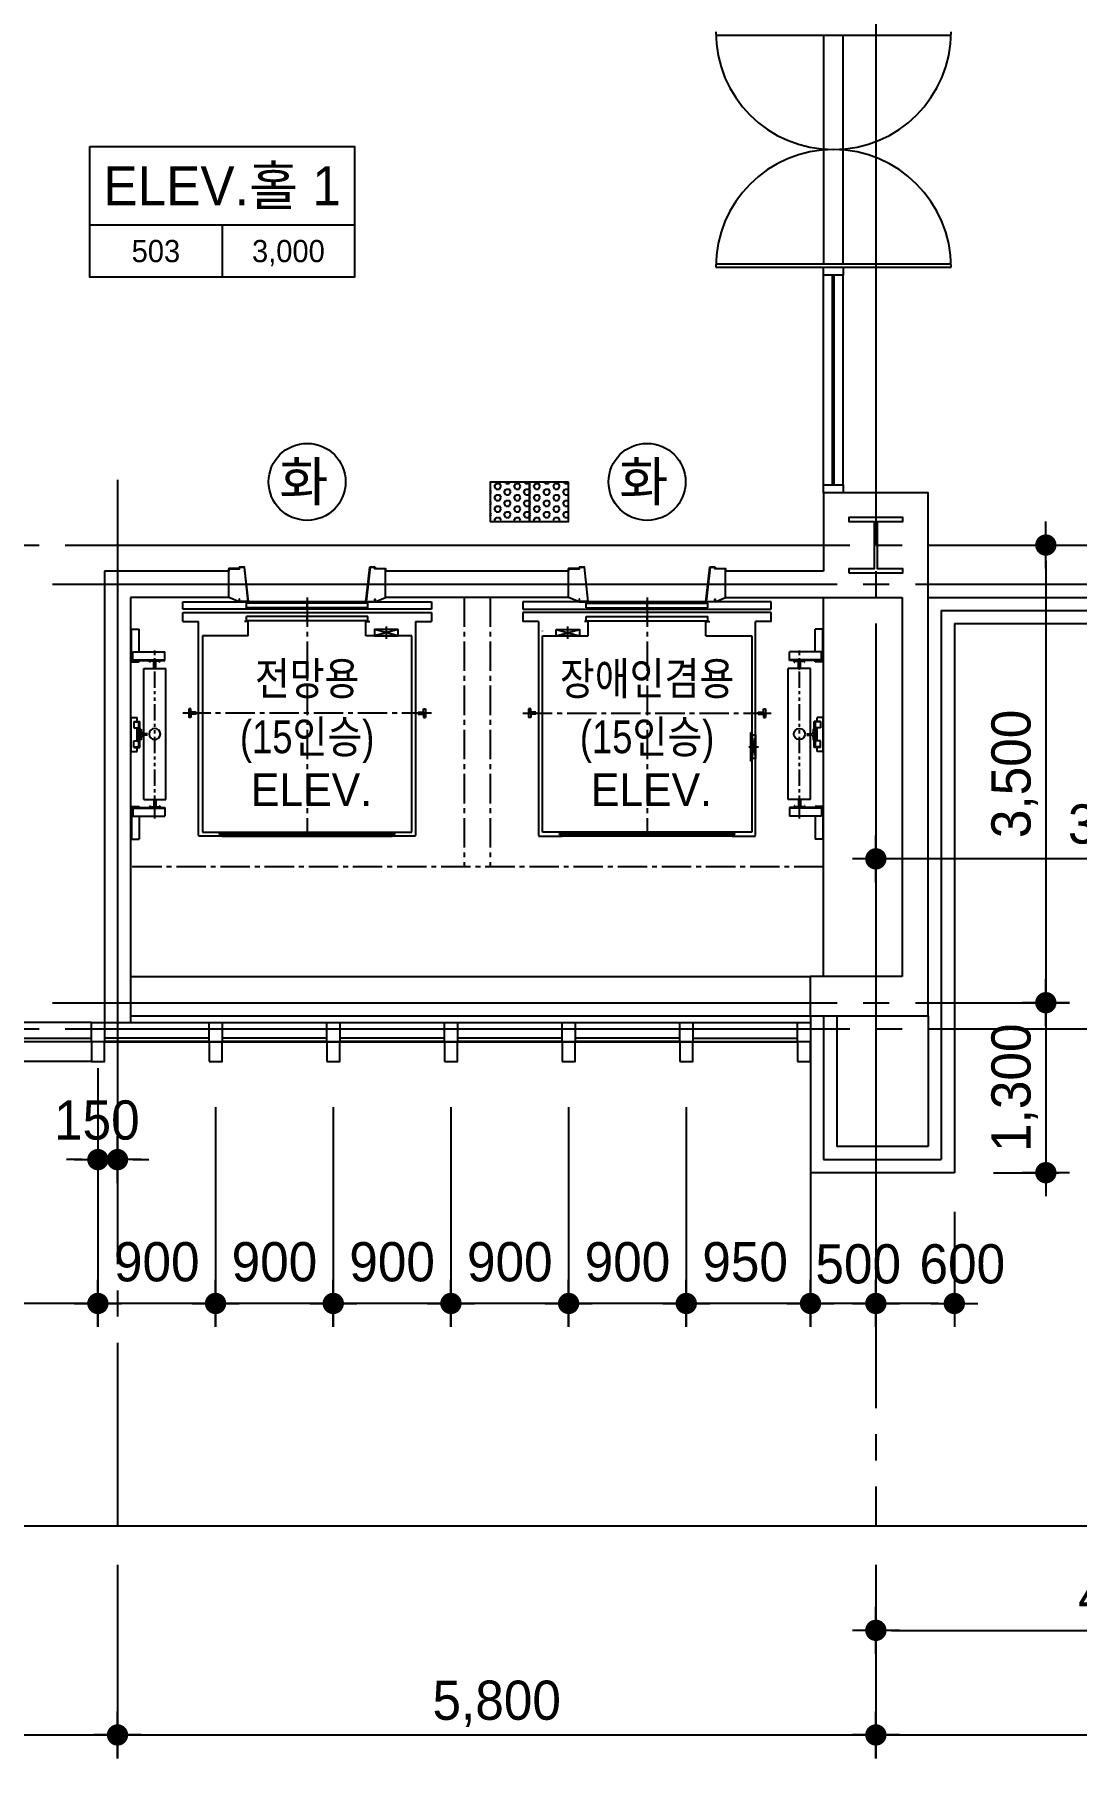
# Model space of a CAD drawing. Extents: x 14327773 to 14405935, y -1804798 to -1750552.
# Drawn here: x 14379338 to 14387307, y -1800829 to -1787644 of the extents above; entities that cross this region are included whole.
import ezdxf
from ezdxf.enums import TextEntityAlignment as Align

# ---------------------------------------------------------------- set-up
doc = ezdxf.new("R2010")
doc.units = 0
doc.header["$LTSCALE"] = 100
doc.header["$MEASUREMENT"] = 0
doc.header["$PDSIZE"] = -10
for name, pattern in [('CEN', [66, 60, -2, 2, -2]), ('CENTER2', [1.125, 0.75, -0.125, 0.125, -0.125]), ('PHANTOM', [2.5, 1.25, -0.25, 0.25, -0.25, 0.25, -0.25])]:
    doc.linetypes.add(name, pattern=pattern)
doc.layers.get('0').update_dxf_attribs({"linetype": 'CONTINUOUS'})
doc.layers.get('Defpoints').update_dxf_attribs({"linetype": 'CONTINUOUS'})
for name, color, linetype in [('0-내벽고정식', 7, 'CONTINUOUS'), ('8', 8, 'CONTINUOUS'), ('CEN', 1, 'CEN'), ('COL', 2, 'CONTINUOUS'), ('col2', 3, 'CONTINUOUS'), ('DIM', 7, 'CONTINUOUS'), ('elev', 7, 'CONTINUOUS'), ('HOISTWAY', 9, 'CONTINUOUS'), ('TEXT', 2, 'CONTINUOUS'), ('TEXT1', 7, 'CONTINUOUS'), ('TILE', 5, 'CONTINUOUS'), ('WALL', 2, 'CONTINUOUS'), ('WALL-1', 7, 'CONTINUOUS'), ('WID', 4, 'CONTINUOUS'), ('WINE', 8, 'CONTINUOUS'), ('지시선', 7, 'CONTINUOUS')]:
    doc.layers.add(name, color=color, linetype=linetype)
doc.styles.add('HY울를도M', font='HYWULM.TTF')
doc.styles.add('굴림', font='H2HDRM.TTF')
doc.dimstyles.new('DIM100', dxfattribs={"dimtxt": 300, "dimasz": 120, "dimexe": 1, "dimexo": 100, "dimgap": 60, "dimtad": 1, "dimdec": 4, "dimzin": 0, "dimdsep": 46, "dimlunit": 6, "dimtxsty": '굴림', "dimblk": 'DOTT', "dimcen": 0.09, "dimadec": 0, "dimazin": 0, "dimtfac": 1, "dimtdec": 4, "dimtofl": 0, "dimtmove": 2, "dimatfit": 2, "dimldrblk": 'DOTT', "dimfxl": 1, "dimtolj": 1, "dimtzin": 0, "dimarcsym": 0})
doc.dimstyles.new('DIM50', dxfattribs={"dimscale": 50, "dimtxt": 3, "dimasz": 1.2, "dimexe": 1, "dimexo": 1, "dimgap": 0.6, "dimtad": 1, "dimdec": 4, "dimzin": 0, "dimdsep": 46, "dimlunit": 6, "dimtxsty": '굴림', "dimblk": 'DOTT', "dimcen": 0.09, "dimadec": 0, "dimazin": 0, "dimtfac": 1, "dimtdec": 4, "dimtofl": 0, "dimtmove": 2, "dimatfit": 2, "dimldrblk": 'DOTT', "dimfxl": 1, "dimtolj": 1, "dimtzin": 0, "dimarcsym": 0})

# ---------------------------------------------------------------- blocks, each defined once
blk = doc.blocks.new('전망15인승')
at = {"layer": 'elev', "color": 4, "ltscale": 5}
for p, q in [((-350, -35), (600, -35)), ((-350, -90), (-350, -35)), ((1550, -90), (-350, -90)), ((1065, -45), (135, -45)), ((135, -80), (135, -45)), ((1065, -80), (135, -80)), ((600, -35), (1550, -35)), ((600, -90), (600, -45)), ((1065, -80), (1065, -45)), ((1550, -35), (1550, -90))]:
    blk.add_line(p, q, dxfattribs=at)
at = {"layer": 'HOISTWAY', "color": 1, "linetype": 'CENTER2', "ltscale": 3}
for p, q in [((600, 0), (600, -1807)), ((1550, -885), (-350, -885))]:
    blk.add_line(p, q, dxfattribs=at)
at = {"layer": 'HOISTWAY', "ltscale": 5}
for p, q in [((-350, -115), (1550, -115)), ((-350, -185), (-350, -115)), ((1550, -115), (1550, -185)), ((-350, -185), (-230, -185)), ((-230, -1820), (-230, -185)), ((150, -185), (120, -185)), ((1065, -145), (135, -145)), ((135, -180), (135, -145)), ((1065, -180), (135, -180)), ((150, -295), (150, -185)), ((600, -180), (600, -145)), ((1050, -295), (1050, -185)), ((1050, -185), (1080, -185)), ((1065, -180), (1065, -145)), ((1430, -185), (1430, -1820)), ((1430, -185), (1550, -185)), ((-200, -295), (-200, -1795)), ((150, -295), (-200, -295)), ((1400, -295), (1050, -295)), ((1400, -1795), (1400, -295)), ((-290, -851), (-306, -851)), ((-306, -851), (-306, -919)), ((-290, -919), (-306, -919)), ((-290, -877), (-290, -851)), ((-250, -877), (-290, -877)), ((-290, -893), (-290, -919)), ((-250, -893), (-290, -893)), ((-250, -893), (-250, -877)), ((1450, -893), (1450, -877)), ((1450, -877), (1490, -877)), ((1450, -893), (1490, -893)), ((1490, -851), (1506, -851)), ((1490, -877), (1490, -851)), ((1490, -893), (1490, -919)), ((1490, -919), (1506, -919)), ((1506, -851), (1506, -919)), ((-50, -1825), (-230, -1825)), ((-200, -1795), (-50, -1795)), ((-50, -1806), (-50, -1795)), ((-50, -1825), (-50, -1814)), ((1250, -1795), (1400, -1795)), ((1250, -1806), (1250, -1795)), ((1250, -1825), (1250, -1814)), ((1430, -1825), (1250, -1825))]:
    blk.add_line(p, q, dxfattribs=at)
at = {"layer": 'HOISTWAY', "ltscale": 200}
for p, q in [((1296, -295), (1116, -245)), ((1296, -245), (1116, -295)), ((1206, -318), (1206, -222)), ((-230, -1052), (-200, -1232)), ((-200, -1052), (-230, -1232)), ((-177, -1142), (-253, -1142))]:
    blk.add_line(p, q, dxfattribs=at)
at = {"layer": 'HOISTWAY'}
for p, q in [((-193, -1032), (-200, -1032)), ((-200, -1052), (-200, -1032)), ((-200, -1052), (-200, -1252)), ((-193, -1252), (-193, -1032)), ((-193, -1252), (-193, -1038)), ((-200, -1252), (-193, -1252))]:
    blk.add_line(p, q, dxfattribs=at)
at = {"layer": 'HOISTWAY', "color": 1, "ltscale": 5}
for p, q in [((-70, -1806), (1270, -1806)), ((-70, -1814), (-70, -1806)), ((-70, -1814), (1270, -1814)), ((1270, -1814), (1270, -1806))]:
    blk.add_line(p, q, dxfattribs=at)
at = {"layer": 'HOISTWAY', "color": 8, "ltscale": 5}
for p, q in [((-50, -1795), (1250, -1795)), ((-50, -1825), (1250, -1825))]:
    blk.add_line(p, q, dxfattribs=at)
at = {"layer": 'HOISTWAY'}
for points in [[(1296, -245), (1116, -245), (1116, -295), (1296, -295)], [(-230, -1052), (-230, -1232), (-200, -1232), (-200, -1052)]]:
    blk.add_lwpolyline(points, close=True, dxfattribs=at)
blk = doc.blocks.new('카운트')
at = {"layer": 'elev', "color": 8}
for p, q in [((0, -242), (-65, -242)), ((-65, -417), (-65, -242)), ((-6, -492), (-6, -242)), ((-261, -482), (-261, -417)), ((-16, -417), (-261, -417)), ((-16, -477), (-261, -477)), ((-16, -482), (-261, -482)), ((-224, -495), (-224, -491)), ((-224, -495), (-221, -495)), ((-221, -495), (-221, -491)), ((-218, -485), (-196, -485)), ((-218, -488), (-196, -488)), ((-193, -537), (-193, -491)), ((-190, -537), (-190, -491)), ((-180, -537), (-180, -491)), ((-177, -537), (-177, -491)), ((-174, -485), (-152, -485)), ((-174, -488), (-152, -488)), ((-149, -495), (-149, -491)), ((-149, -495), (-146, -495)), ((-146, -495), (-146, -491)), ((-65, -492), (-65, -482)), ((0, -492), (-65, -492)), ((-16, -482), (-16, -417)), ((-100, -545), (-270, -545)), ((-270, -1545), (-270, -545)), ((-100, -1545), (-100, -545)), ((-50, -948), (-50, -918)), ((0, -918), (-50, -918)), ((-4, -1178), (-4, -918)), ((-129, -1043), (-104, -1043)), ((-129, -1053), (-104, -1053)), ((-104, -1043), (-101, -1044)), ((-104, -1053), (-101, -1051)), ((-101, -1044), (-86, -1044)), ((-101, -1051), (-86, -1051)), ((-82, -1041), (-86, -1044)), ((-82, -1055), (-86, -1051)), ((-80, -1011), (-82, -1041)), ((-82, -1055), (-80, -1084)), ((-78, -1009), (-74, -1009)), ((-74, -1009), (-74, -1087)), ((-25, -948), (-71, -948)), ((-71, -1148), (-71, -948)), ((-62, -1148), (-62, -948)), ((-25, -952), (-62, -952)), ((-25, -998), (-62, -998)), ((-50, -1098), (-50, -998)), ((-25, -948), (-25, -998)), ((-78, -1087), (-74, -1087)), ((-25, -1148), (-71, -1148)), ((-25, -1098), (-62, -1098)), ((-25, -1144), (-62, -1144)), ((-50, -1178), (-50, -1148)), ((0, -1178), (-50, -1178)), ((-25, -1148), (-25, -1098)), ((-100, -1545), (-270, -1545)), ((-193, -1553), (-193, -1599)), ((-190, -1553), (-190, -1599)), ((-180, -1553), (-180, -1599)), ((-177, -1553), (-177, -1599)), ((-16, -1608), (-261, -1608)), ((-261, -1608), (-261, -1673)), ((-16, -1613), (-261, -1613)), ((-16, -1673), (-261, -1673)), ((-224, -1595), (-224, -1599)), ((-221, -1595), (-224, -1595)), ((-221, -1595), (-221, -1599)), ((-196, -1602), (-218, -1602)), ((-196, -1605), (-218, -1605)), ((-152, -1602), (-174, -1602)), ((-152, -1605), (-174, -1605)), ((-146, -1595), (-149, -1595)), ((-149, -1595), (-149, -1599)), ((-146, -1595), (-146, -1599)), ((-65, -1598), (-65, -1608)), ((0, -1598), (-65, -1598)), ((-65, -1673), (-65, -1848)), ((-16, -1608), (-16, -1673)), ((-6, -1598), (-6, -1848)), ((0, -1848), (-65, -1848))]:
    blk.add_line(p, q, dxfattribs=at)
at = {"layer": 'elev', "color": 1, "linetype": 'PHANTOM'}
blk.add_line((-185, -1691), (-185, -405), dxfattribs=at)
at = {"layer": 'elev', "color": 8}
blk.add_circle((-185, -1045), 42.8, dxfattribs=at)
for centre, radius, start, end in [((-218, -491), 6.2, 90, 180), ((-218, -491), 3, 90, 180), ((-196, -491), 6.2, 0, 90), ((-196, -491), 3, 0, 90), ((-174, -491), 6.2, 90, 180), ((-174, -491), 3, 90, 180), ((-152, -491), 6.2, 0, 90), ((-152, -491), 3, 0, 90), ((-185, -537), 8.2, 180, 0), ((-185, -537), 5, 180, 0), ((-78, -1011), 2.5, 90, 176.5907), ((-78, -1084), 2.5, 183.4093, 270), ((-185, -1553), 8.2, 0, 180), ((-185, -1553), 5, 0, 180), ((-218, -1599), 6.2, 180, 270), ((-218, -1599), 3, 180, 270), ((-196, -1599), 3, 270, 0), ((-196, -1599), 6.2, 270, 0), ((-174, -1599), 6.2, 180, 270), ((-174, -1599), 3, 180, 270), ((-152, -1599), 3, 270, 0), ((-152, -1599), 6.2, 270, 0)]:
    blk.add_arc(centre, radius, start, end, dxfattribs=at)
blk = doc.blocks.new('전망15인승-2호')
at = {"layer": 'elev', "color": 4, "ltscale": 5}
for p, q in [((-350, -35), (600, -35)), ((-350, -90), (-350, -35)), ((1550, -90), (-350, -90)), ((1065, -45), (135, -45)), ((135, -80), (135, -45)), ((1065, -80), (135, -80)), ((600, -35), (1550, -35)), ((600, -90), (600, -45)), ((1065, -80), (1065, -45)), ((1550, -35), (1550, -90))]:
    blk.add_line(p, q, dxfattribs=at)
at = {"layer": 'HOISTWAY', "color": 1, "linetype": 'CENTER2', "ltscale": 3}
for p, q in [((600, 0), (600, -1807)), ((1550, -885), (-350, -885))]:
    blk.add_line(p, q, dxfattribs=at)
at = {"layer": 'HOISTWAY', "ltscale": 5}
for p, q in [((-350, -115), (1550, -115)), ((-350, -185), (-350, -115)), ((1550, -115), (1550, -185)), ((-350, -185), (-230, -185)), ((-230, -1820), (-230, -185)), ((150, -185), (120, -185)), ((1065, -145), (135, -145)), ((135, -180), (135, -145)), ((1065, -180), (135, -180)), ((150, -295), (150, -185)), ((600, -180), (600, -145)), ((1050, -295), (1050, -185)), ((1050, -185), (1080, -185)), ((1065, -180), (1065, -145)), ((1430, -185), (1430, -1820)), ((1430, -185), (1550, -185)), ((-200, -295), (-200, -1795)), ((150, -295), (-200, -295)), ((1400, -295), (1050, -295)), ((1400, -1795), (1400, -295)), ((-290, -851), (-306, -851)), ((-306, -851), (-306, -919)), ((-290, -919), (-306, -919)), ((-290, -877), (-290, -851)), ((-250, -877), (-290, -877)), ((-290, -893), (-290, -919)), ((-250, -893), (-290, -893)), ((-250, -893), (-250, -877)), ((1450, -893), (1450, -877)), ((1450, -877), (1490, -877)), ((1450, -893), (1490, -893)), ((1490, -851), (1506, -851)), ((1490, -877), (1490, -851)), ((1490, -893), (1490, -919)), ((1490, -919), (1506, -919)), ((1506, -851), (1506, -919)), ((-50, -1825), (-230, -1825)), ((-200, -1795), (-50, -1795)), ((-50, -1806), (-50, -1795)), ((-50, -1825), (-50, -1814)), ((1250, -1795), (1400, -1795)), ((1250, -1806), (1250, -1795)), ((1250, -1825), (1250, -1814)), ((1430, -1825), (1250, -1825))]:
    blk.add_line(p, q, dxfattribs=at)
at = {"layer": 'HOISTWAY', "ltscale": 200}
for p, q in [((1296, -295), (1116, -245)), ((1296, -245), (1116, -295)), ((1206, -318), (1206, -222))]:
    blk.add_line(p, q, dxfattribs=at)
at = {"layer": 'HOISTWAY', "color": 1, "ltscale": 5}
for p, q in [((-70, -1806), (1270, -1806)), ((-70, -1814), (-70, -1806)), ((-70, -1814), (1270, -1814)), ((1270, -1814), (1270, -1806))]:
    blk.add_line(p, q, dxfattribs=at)
at = {"layer": 'HOISTWAY', "color": 8, "ltscale": 5}
for p, q in [((-50, -1795), (1250, -1795)), ((-50, -1825), (1250, -1825))]:
    blk.add_line(p, q, dxfattribs=at)
at = {"layer": 'HOISTWAY'}
blk.add_lwpolyline([(1296, -245), (1116, -245), (1116, -295), (1296, -295)], close=True, dxfattribs=at)
blk = doc.blocks.new('DOTT')
for p, q in [((0, 1.5), (0, -1.5)), ((-1.5, 0), (1.5, 0))]:
    blk.add_line(p, q)
at = {"color": 6, "const_width": 0.68}
blk.add_lwpolyline([(-0.34, 0, 1), (0.34, 0, 1)], format="xyb", close=True, dxfattribs=at)
blk = doc.blocks.new('*D38')
at = {"layer": 'Defpoints', "color": 0, "lineweight": -3}
for p in [(14375773, -1799049), (14379973, -1799049), (14379973, -1800649)]:
    blk.add_point(p, dxfattribs=at)
at = {"layer": 'DIM', "color": 7, "lineweight": -2}
for p, q in [((14375773, -1799349), (14375773, -1800749)), ((14379973, -1799349), (14379973, -1800749)), ((14375893, -1800649), (14379853, -1800649))]:
    blk.add_line(p, q, dxfattribs=at)
at = {"layer": 'DIM', "color": 7, "lineweight": -2, "xscale": 120, "yscale": 120, "zscale": 120, "rotation": 180}
blk.add_blockref('DOTT', (14375773, -1800649), dxfattribs=at)
at = {"layer": 'DIM', "color": 7, "lineweight": -2, "xscale": 120, "yscale": 120, "zscale": 120}
blk.add_blockref('DOTT', (14379973, -1800649), dxfattribs=at)
at = {"layer": 'DIM', "color": 3, "insert": (14377873, -1800410), "char_height": 300, "attachment_point": 5, "style": '굴림'}
blk.add_mtext('\\A1;4,200', dxfattribs=at)
blk = doc.blocks.new('*D39')
at = {"layer": 'Defpoints', "color": 0, "lineweight": -3}
for p in [(14379973, -1799049), (14385773, -1799049), (14385773, -1800649)]:
    blk.add_point(p, dxfattribs=at)
at = {"layer": 'DIM', "color": 7, "lineweight": -2}
for p, q in [((14379973, -1799349), (14379973, -1800749)), ((14385773, -1799349), (14385773, -1800749)), ((14380093, -1800649), (14385653, -1800649))]:
    blk.add_line(p, q, dxfattribs=at)
at = {"layer": 'DIM', "color": 7, "lineweight": -2, "xscale": 120, "yscale": 120, "zscale": 120, "rotation": 180}
blk.add_blockref('DOTT', (14379973, -1800649), dxfattribs=at)
at = {"layer": 'DIM', "color": 7, "lineweight": -2, "xscale": 120, "yscale": 120, "zscale": 120}
blk.add_blockref('DOTT', (14385773, -1800649), dxfattribs=at)
at = {"layer": 'DIM', "color": 3, "insert": (14382873, -1800411), "char_height": 300, "attachment_point": 5, "style": '굴림'}
blk.add_mtext('\\A1;5,800', dxfattribs=at)
blk = doc.blocks.new('*D41')
at = {"layer": 'Defpoints', "color": 0, "lineweight": -3}
for p in [(14385773, -1799049), (14395773, -1799049), (14395773, -1800649)]:
    blk.add_point(p, dxfattribs=at)
at = {"layer": 'DIM', "color": 7, "lineweight": -2}
for p, q in [((14385773, -1799349), (14385773, -1800749)), ((14395773, -1799349), (14395773, -1800749)), ((14385893, -1800649), (14395653, -1800649))]:
    blk.add_line(p, q, dxfattribs=at)
at = {"layer": 'DIM', "color": 7, "lineweight": -2, "xscale": 120, "yscale": 120, "zscale": 120, "rotation": 180}
blk.add_blockref('DOTT', (14385773, -1800649), dxfattribs=at)
at = {"layer": 'DIM', "color": 7, "lineweight": -2, "xscale": 120, "yscale": 120, "zscale": 120}
blk.add_blockref('DOTT', (14395773, -1800649), dxfattribs=at)
at = {"layer": 'DIM', "color": 3, "insert": (14390773, -1800411), "char_height": 300, "attachment_point": 5, "style": '굴림'}
blk.add_mtext('\\A1;10,000', dxfattribs=at)
blk = doc.blocks.new('*D48')
at = {"layer": 'Defpoints', "color": 0, "lineweight": -3}
for p in [(14386373, -1795049), (14386373, -1796349), (14387073, -1796349)]:
    blk.add_point(p, dxfattribs=at)
at = {"layer": 'DIM', "color": 7, "lineweight": -2}
for p, q in [((14386673, -1795049), (14387173, -1795049)), ((14387073, -1795169), (14387073, -1796229)), ((14386673, -1796349), (14387173, -1796349))]:
    blk.add_line(p, q, dxfattribs=at)
at = {"layer": 'DIM', "color": 7, "lineweight": -2, "xscale": 120, "yscale": 120, "zscale": 120}
for p, rotation in [((14387073, -1795049), 90), ((14387073, -1796349), 270)]:
    blk.add_blockref('DOTT', p, dxfattribs=dict(at, rotation=rotation))
at = {"layer": 'DIM', "color": 3, "insert": (14386834, -1795699), "char_height": 300, "attachment_point": 5, "rotation": 90, "style": '굴림'}
blk.add_mtext('\\A1;1,300', dxfattribs=at)
blk = doc.blocks.new('*D49')
at = {"layer": 'Defpoints', "color": 0, "lineweight": -3}
for p in [(14386373, -1791549), (14386373, -1795049), (14387073, -1795049)]:
    blk.add_point(p, dxfattribs=at)
at = {"layer": 'DIM', "color": 7, "lineweight": -2}
for p, q in [((14386673, -1791549), (14387173, -1791549)), ((14387073, -1791669), (14387073, -1794929)), ((14386673, -1795049), (14387173, -1795049))]:
    blk.add_line(p, q, dxfattribs=at)
at = {"layer": 'DIM', "color": 7, "lineweight": -2, "xscale": 120, "yscale": 120, "zscale": 120}
for p, rotation in [((14387073, -1791549), 90), ((14387073, -1795049), 270)]:
    blk.add_blockref('DOTT', p, dxfattribs=dict(at, rotation=rotation))
at = {"layer": 'DIM', "color": 3, "insert": (14386834, -1793299), "char_height": 300, "attachment_point": 5, "rotation": 90, "style": '굴림'}
blk.add_mtext('\\A1;3,500', dxfattribs=at)
blk = doc.blocks.new('TT1')
at = {"layer": 'TEXT1'}
for p, q in [((-1013, -600), (1013, -600)), ((0, -600), (0, -1000))]:
    blk.add_line(p, q, dxfattribs=at)
blk.add_lwpolyline([(-1013, 0), (1013, 0), (1013, -1000), (-1013, -1000)], close=True, dxfattribs=at)
blk = doc.blocks.new('*D53')
at = {"layer": 'Defpoints', "color": 0, "lineweight": -3}
for p in [(14385773, -1796349), (14386373, -1796349), (14385773, -1797349)]:
    blk.add_point(p, dxfattribs=at)
at = {"layer": 'DIM', "color": 7, "lineweight": -2}
for p, q in [((14385773, -1796649), (14385773, -1797449)), ((14386373, -1796649), (14386373, -1797449)), ((14386253, -1797349), (14385893, -1797349))]:
    blk.add_line(p, q, dxfattribs=at)
at = {"layer": 'DIM', "color": 7, "lineweight": -2, "xscale": 120, "yscale": 120, "zscale": 120, "rotation": 180}
blk.add_blockref('DOTT', (14385773, -1797349), dxfattribs=at)
at = {"layer": 'DIM', "color": 7, "lineweight": -2, "xscale": 120, "yscale": 120, "zscale": 120}
blk.add_blockref('DOTT', (14386373, -1797349), dxfattribs=at)
at = {"layer": 'DIM', "color": 3, "insert": (14386434, -1797048), "char_height": 300, "attachment_point": 5, "style": '굴림'}
blk.add_mtext('\\A1;600', dxfattribs=at)
blk = doc.blocks.new('*D59')
at = {"layer": 'Defpoints', "color": 0, "lineweight": -3}
for p in [(14385273, -1796349), (14385773, -1796349), (14385273, -1797349)]:
    blk.add_point(p, dxfattribs=at)
at = {"layer": 'DIM', "color": 7, "lineweight": -2}
for p, q in [((14385273, -1796649), (14385273, -1797449)), ((14385773, -1796649), (14385773, -1797449)), ((14385653, -1797349), (14385393, -1797349))]:
    blk.add_line(p, q, dxfattribs=at)
at = {"layer": 'DIM', "color": 7, "lineweight": -2, "xscale": 120, "yscale": 120, "zscale": 120, "rotation": 180}
blk.add_blockref('DOTT', (14385273, -1797349), dxfattribs=at)
at = {"layer": 'DIM', "color": 7, "lineweight": -2, "xscale": 120, "yscale": 120, "zscale": 120}
blk.add_blockref('DOTT', (14385773, -1797349), dxfattribs=at)
at = {"layer": 'DIM', "color": 3, "insert": (14385638, -1797048), "char_height": 300, "attachment_point": 5, "style": '굴림'}
blk.add_mtext('\\A1;500', dxfattribs=at)
blk = doc.blocks.new('*D60')
at = {"layer": 'Defpoints', "color": 0, "lineweight": -3}
for p in [(14384323, -1795549), (14385273, -1795549), (14384323, -1797349)]:
    blk.add_point(p, dxfattribs=at)
at = {"layer": 'DIM', "color": 7, "lineweight": -2}
for p, q in [((14384323, -1795849), (14384323, -1797449)), ((14385273, -1795849), (14385273, -1797449)), ((14385153, -1797349), (14384443, -1797349))]:
    blk.add_line(p, q, dxfattribs=at)
at = {"layer": 'DIM', "color": 7, "lineweight": -2, "xscale": 120, "yscale": 120, "zscale": 120, "rotation": 180}
blk.add_blockref('DOTT', (14384323, -1797349), dxfattribs=at)
at = {"layer": 'DIM', "color": 7, "lineweight": -2, "xscale": 120, "yscale": 120, "zscale": 120}
blk.add_blockref('DOTT', (14385273, -1797349), dxfattribs=at)
at = {"layer": 'DIM', "color": 3, "insert": (14384773, -1797032), "char_height": 300, "attachment_point": 5, "style": '굴림'}
blk.add_mtext('\\A1;950', dxfattribs=at)
blk = doc.blocks.new('*D61')
at = {"layer": 'Defpoints', "color": 0, "lineweight": -3}
for p in [(14383423, -1795549), (14384323, -1795549), (14383423, -1797349)]:
    blk.add_point(p, dxfattribs=at)
at = {"layer": 'DIM', "color": 7, "lineweight": -2}
for p, q in [((14383423, -1795849), (14383423, -1797449)), ((14384323, -1795849), (14384323, -1797449)), ((14384203, -1797349), (14383543, -1797349))]:
    blk.add_line(p, q, dxfattribs=at)
at = {"layer": 'DIM', "color": 7, "lineweight": -2, "xscale": 120, "yscale": 120, "zscale": 120, "rotation": 180}
blk.add_blockref('DOTT', (14383423, -1797349), dxfattribs=at)
at = {"layer": 'DIM', "color": 7, "lineweight": -2, "xscale": 120, "yscale": 120, "zscale": 120}
blk.add_blockref('DOTT', (14384323, -1797349), dxfattribs=at)
at = {"layer": 'DIM', "color": 3, "insert": (14383873, -1797032), "char_height": 300, "attachment_point": 5, "style": '굴림'}
blk.add_mtext('\\A1;900', dxfattribs=at)
blk = doc.blocks.new('*D62')
at = {"layer": 'Defpoints', "color": 0, "lineweight": -3}
for p in [(14382523, -1795549), (14383423, -1795549), (14382523, -1797349)]:
    blk.add_point(p, dxfattribs=at)
at = {"layer": 'DIM', "color": 7, "lineweight": -2}
for p, q in [((14382523, -1795849), (14382523, -1797449)), ((14383423, -1795849), (14383423, -1797449)), ((14383303, -1797349), (14382643, -1797349))]:
    blk.add_line(p, q, dxfattribs=at)
at = {"layer": 'DIM', "color": 7, "lineweight": -2, "xscale": 120, "yscale": 120, "zscale": 120, "rotation": 180}
blk.add_blockref('DOTT', (14382523, -1797349), dxfattribs=at)
at = {"layer": 'DIM', "color": 7, "lineweight": -2, "xscale": 120, "yscale": 120, "zscale": 120}
blk.add_blockref('DOTT', (14383423, -1797349), dxfattribs=at)
at = {"layer": 'DIM', "color": 3, "insert": (14382973, -1797032), "char_height": 300, "attachment_point": 5, "style": '굴림'}
blk.add_mtext('\\A1;900', dxfattribs=at)
blk = doc.blocks.new('*D63')
at = {"layer": 'Defpoints', "color": 0, "lineweight": -3}
for p in [(14381623, -1795549), (14382523, -1795549), (14381623, -1797349)]:
    blk.add_point(p, dxfattribs=at)
at = {"layer": 'DIM', "color": 7, "lineweight": -2}
for p, q in [((14381623, -1795849), (14381623, -1797449)), ((14382523, -1795849), (14382523, -1797449)), ((14382403, -1797349), (14381743, -1797349))]:
    blk.add_line(p, q, dxfattribs=at)
at = {"layer": 'DIM', "color": 7, "lineweight": -2, "xscale": 120, "yscale": 120, "zscale": 120, "rotation": 180}
blk.add_blockref('DOTT', (14381623, -1797349), dxfattribs=at)
at = {"layer": 'DIM', "color": 7, "lineweight": -2, "xscale": 120, "yscale": 120, "zscale": 120}
blk.add_blockref('DOTT', (14382523, -1797349), dxfattribs=at)
at = {"layer": 'DIM', "color": 3, "insert": (14382073, -1797032), "char_height": 300, "attachment_point": 5, "style": '굴림'}
blk.add_mtext('\\A1;900', dxfattribs=at)
blk = doc.blocks.new('*D64')
at = {"layer": 'Defpoints', "color": 0, "lineweight": -3}
for p in [(14380723, -1795549), (14381623, -1795549), (14380723, -1797349)]:
    blk.add_point(p, dxfattribs=at)
at = {"layer": 'DIM', "color": 7, "lineweight": -2}
for p, q in [((14380723, -1795849), (14380723, -1797449)), ((14381623, -1795849), (14381623, -1797449)), ((14381503, -1797349), (14380843, -1797349))]:
    blk.add_line(p, q, dxfattribs=at)
at = {"layer": 'DIM', "color": 7, "lineweight": -2, "xscale": 120, "yscale": 120, "zscale": 120, "rotation": 180}
blk.add_blockref('DOTT', (14380723, -1797349), dxfattribs=at)
at = {"layer": 'DIM', "color": 7, "lineweight": -2, "xscale": 120, "yscale": 120, "zscale": 120}
blk.add_blockref('DOTT', (14381623, -1797349), dxfattribs=at)
at = {"layer": 'DIM', "color": 3, "insert": (14381173, -1797032), "char_height": 300, "attachment_point": 5, "style": '굴림'}
blk.add_mtext('\\A1;900', dxfattribs=at)
blk = doc.blocks.new('*D65')
at = {"layer": 'Defpoints', "color": 0, "lineweight": -3}
for p in [(14379823, -1795549), (14380723, -1795549), (14379823, -1797349)]:
    blk.add_point(p, dxfattribs=at)
at = {"layer": 'DIM', "color": 7, "lineweight": -2}
for p, q in [((14379823, -1795849), (14379823, -1797449)), ((14380723, -1795849), (14380723, -1797449)), ((14380603, -1797349), (14379943, -1797349))]:
    blk.add_line(p, q, dxfattribs=at)
at = {"layer": 'DIM', "color": 7, "lineweight": -2, "xscale": 120, "yscale": 120, "zscale": 120, "rotation": 180}
blk.add_blockref('DOTT', (14379823, -1797349), dxfattribs=at)
at = {"layer": 'DIM', "color": 7, "lineweight": -2, "xscale": 120, "yscale": 120, "zscale": 120}
blk.add_blockref('DOTT', (14380723, -1797349), dxfattribs=at)
at = {"layer": 'DIM', "color": 3, "insert": (14380273, -1797032), "char_height": 300, "attachment_point": 5, "style": '굴림'}
blk.add_mtext('\\A1;900', dxfattribs=at)
blk = doc.blocks.new('*D67')
at = {"layer": 'Defpoints', "color": 0, "lineweight": -3}
for p in [(14377548, -1795549), (14379823, -1795549), (14377548, -1797349)]:
    blk.add_point(p, dxfattribs=at)
at = {"layer": 'DIM', "color": 7, "lineweight": -2}
for p, q in [((14377548, -1795849), (14377548, -1797449)), ((14379823, -1795849), (14379823, -1797449)), ((14379703, -1797349), (14377668, -1797349))]:
    blk.add_line(p, q, dxfattribs=at)
at = {"layer": 'DIM', "color": 7, "lineweight": -2, "xscale": 120, "yscale": 120, "zscale": 120, "rotation": 180}
blk.add_blockref('DOTT', (14377548, -1797349), dxfattribs=at)
at = {"layer": 'DIM', "color": 7, "lineweight": -2, "xscale": 120, "yscale": 120, "zscale": 120}
blk.add_blockref('DOTT', (14379823, -1797349), dxfattribs=at)
at = {"layer": 'DIM', "color": 3, "insert": (14378686, -1797110), "char_height": 300, "attachment_point": 5, "style": '굴림'}
blk.add_mtext('\\A1;2,275', dxfattribs=at)
blk = doc.blocks.new('*D99')
at = {"layer": 'Defpoints', "color": 0, "lineweight": -3, "ltscale": 3}
for p in [(14385773, -1792149), (14388773, -1792149), (14385773, -1793949)]:
    blk.add_point(p, dxfattribs=at)
at = {"layer": 'DIM', "color": 7, "lineweight": -2, "ltscale": 3}
for p, q in [((14385773, -1792249), (14385773, -1793950)), ((14388773, -1792249), (14388773, -1793950)), ((14388653, -1793949), (14385893, -1793949))]:
    blk.add_line(p, q, dxfattribs=at)
at = {"layer": 'DIM', "color": 7, "lineweight": -2, "ltscale": 3, "xscale": 120, "yscale": 120, "zscale": 120, "rotation": 180}
blk.add_blockref('DOTT', (14385773, -1793949), dxfattribs=at)
at = {"layer": 'DIM', "color": 7, "lineweight": -2, "ltscale": 3, "xscale": 120, "yscale": 120, "zscale": 120}
blk.add_blockref('DOTT', (14388773, -1793949), dxfattribs=at)
at = {"layer": 'DIM', "color": 3, "ltscale": 3, "insert": (14387733, -1793710), "char_height": 300, "attachment_point": 5, "style": '굴림'}
blk.add_mtext('\\A1;3,000', dxfattribs=at)
blk = doc.blocks.new('*D130')
at = {"layer": 'Defpoints', "color": 0, "lineweight": -3}
for p in [(14379823, -1795249), (14379973, -1795249), (14379823, -1796249)]:
    blk.add_point(p, dxfattribs=at)
at = {"layer": 'DIM', "color": 7, "lineweight": -2}
for p, q in [((14379823, -1795549), (14379823, -1796349)), ((14379973, -1795549), (14379973, -1796349)), ((14379703, -1796249), (14379583, -1796249)), ((14380093, -1796249), (14380213, -1796249))]:
    blk.add_line(p, q, dxfattribs=at)
at = {"layer": 'DIM', "color": 7, "lineweight": -2, "xscale": 120, "yscale": 120, "zscale": 120}
blk.add_blockref('DOTT', (14379823, -1796249), dxfattribs=at)
at = {"layer": 'DIM', "color": 7, "lineweight": -2, "xscale": 120, "yscale": 120, "zscale": 120, "rotation": 180}
blk.add_blockref('DOTT', (14379973, -1796249), dxfattribs=at)
at = {"layer": 'DIM', "color": 3, "insert": (14379815, -1795948), "char_height": 300, "attachment_point": 5, "style": '굴림'}
blk.add_mtext('\\A1;150', dxfattribs=at)
blk = doc.blocks.new('*D190')
at = {"layer": 'Defpoints', "color": 0, "lineweight": -3}
for p in [(14385773, -1799049), (14389848, -1799049), (14389848, -1799849)]:
    blk.add_point(p, dxfattribs=at)
at = {"layer": 'DIM', "color": 7, "lineweight": -2}
for p, q in [((14385773, -1799349), (14385773, -1799949)), ((14389848, -1799349), (14389848, -1799949)), ((14385893, -1799849), (14389728, -1799849))]:
    blk.add_line(p, q, dxfattribs=at)
at = {"layer": 'DIM', "color": 7, "lineweight": -2, "xscale": 120, "yscale": 120, "zscale": 120, "rotation": 180}
blk.add_blockref('DOTT', (14385773, -1799849), dxfattribs=at)
at = {"layer": 'DIM', "color": 7, "lineweight": -2, "xscale": 120, "yscale": 120, "zscale": 120}
blk.add_blockref('DOTT', (14389848, -1799849), dxfattribs=at)
at = {"layer": 'DIM', "color": 3, "insert": (14387811, -1799611), "char_height": 300, "attachment_point": 5, "style": '굴림'}
blk.add_mtext('\\A1;4,075', dxfattribs=at)

msp = doc.modelspace()

# ---------------------------------------------------------------- hatches: boundary and pattern name
at = {"layer": 'TILE'}
h = msp.add_hatch(dxfattribs=at)
h.set_pattern_fill('HEX', color=256, scale=200, style=0)
h.set_pattern_definition([(0, (13713418.587, -2838318.44), (0, 43.3012702), [25, -50]), (120, (13713418.587, -2838318.44), (-37.5, -21.6506351), [25, -50]), (60, (13713443.587, -2838318.44), (-37.5, 21.6506351), [25, -50])])
h.paths.add_polyline_path([(14383123.21251, -1791069.19177), (14382823.21251, -1791069.19177), (14382823.21251, -1791369.19177), (14383123.21251, -1791369.19177)])
h = msp.add_hatch(dxfattribs=at)
h.set_pattern_fill('HEX', color=256, scale=200, style=0)
h.set_pattern_definition([(0, (13713718.587, -2838318.423), (0, 43.3012702), [25, -50]), (120, (13713718.587, -2838318.423), (-37.5, -21.6506351), [25, -50]), (60, (13713743.587, -2838318.423), (-37.5, 21.6506351), [25, -50])])
h.paths.add_polyline_path([(14383423.21251, -1791069.17382), (14383123.21251, -1791069.17382), (14383123.21251, -1791369.17382), (14383423.21251, -1791369.17382)])

# ---------------------------------------------------------------- linework, layer by layer
at = {"layer": '0-내벽고정식'}
msp.add_line((14386173.21251, -1791849.19177), (14388773.21251, -1791849.19177), dxfattribs=at)
at = {"layer": '8'}
for p, q in [((14381873.21251, -1791982.19177), (14380973.21251, -1791982.19177)), ((14380973.21251, -1791982.19177), (14381873.21251, -1791982.19177)), ((14384473.21251, -1791982.19177), (14383573.21251, -1791982.19177)), ((14383573.21251, -1791982.19177), (14384473.21251, -1791982.19177)), ((14380073.21296, -1794849.19177), (14385273.21251, -1794849.19177)), ((14380073.21296, -1795149.19177), (14385273.21251, -1795149.19177))]:
    msp.add_line(p, q, dxfattribs=at)
at = {"layer": 'CEN', "linetype": 'CEN'}
for p, q in [((14385773.21251, -1759149.19177), (14385773.21251, -1799049.19177)), ((14379973.21251, -1791049.19177), (14379973.21251, -1799049.19177)), ((14333373.21251, -1791549.19177), (14397373.21251, -1791549.19177)), ((14379475.63474, -1791849.19177), (14386975.63474, -1791849.19177)), ((14379475.63474, -1795049.19177), (14386975.63474, -1795049.19177)), ((14333373.21251, -1795249.19177), (14397373.21251, -1795249.19177))]:
    msp.add_line(p, q, dxfattribs=at)
at = {"layer": 'COL'}
for p, q in [((14382023.21251, -1791949.19177), (14382023.21251, -1791749.19177)), ((14384623.21251, -1791949.19177), (14384623.21251, -1791749.19177)), ((14384623.21251, -1791949.19177), (14385373.21251, -1791949.19177)), ((14385973.21251, -1791949.19177), (14385973.21251, -1794849.19177)), ((14386173.21251, -1795149.19177), (14386173.21251, -1791949.19177)), ((14385973.21251, -1794849.19177), (14385273.21251, -1794849.19177)), ((14385273.21251, -1795149.19177), (14385273.21251, -1794849.19177)), ((14385273.21251, -1795149.19177), (14386173.21251, -1795149.19177))]:
    msp.add_line(p, q, dxfattribs=at)
for points in [[(14386173.21251, -1791949.19177), (14386173.21251, -1791149.19177), (14385373.21251, -1791149.19177), (14385373.21251, -1791749.19177)], [(14384623.21251, -1791949.19177), (14385373.21251, -1791949.19177)], [(14385373.21251, -1791949.19177), (14385973.21251, -1791949.19177)]]:
    msp.add_lwpolyline(points, dxfattribs=at)
at = {"layer": 'col2'}
msp.add_lwpolyline([(14385569.71251, -1791763.19177), (14385569.71251, -1791728.19177), (14385763.21251, -1791728.19177), (14385763.21251, -1791370.19177), (14385569.71251, -1791370.19177), (14385569.71251, -1791335.19177), (14385976.71251, -1791335.19177), (14385976.71251, -1791370.19177), (14385783.21251, -1791370.19177), (14385783.21251, -1791728.19177), (14385976.71251, -1791728.19177), (14385976.71251, -1791763.19177)], close=True, dxfattribs=at)
at = {"layer": 'Defpoints', "color": 76}
msp.add_lwpolyline([(14333373.21251, -1799049.19177), (14397373.21251, -1799049.19177), (14397373.21251, -1759149.19177), (14333373.21251, -1759149.19177)], close=True, dxfattribs=at)
at = {"layer": 'elev'}
for p, q in [((14380903.21251, -1791982.19177), (14380823.21251, -1791949.19177)), ((14381943.21251, -1791982.19177), (14382023.21251, -1791949.19177)), ((14383503.21251, -1791982.19177), (14383423.21251, -1791949.19177)), ((14384543.21251, -1791982.19177), (14384623.21251, -1791949.19177))]:
    msp.add_line(p, q, dxfattribs=at)
at = {"layer": 'elev', "color": 8, "linetype": 'CENTER2', "ltscale": 3}
for p, q in [((14382623.21251, -1791949.19177), (14382623.21251, -1794009.19177)), ((14382623.21251, -1791949.19177), (14382623.21251, -1794009.19177)), ((14382823.21251, -1791949.19177), (14382823.21251, -1794009.19177)), ((14385373.21251, -1794009.19177), (14380073.21251, -1794009.19177))]:
    msp.add_line(p, q, dxfattribs=at)
at = {"layer": 'elev', "color": 8}
for p, q in [((14385373.21251, -1794849.19177), (14385373.21251, -1791949.19177)), ((14383222.81251, -1792208.19177), (14383222.81251, -1792204.19177))]:
    msp.add_line(p, q, dxfattribs=at)
at = {"layer": 'elev', "color": 4}
for points in [[(14380903.21251, -1791717.19177), (14380903.21251, -1791729.19177), (14380823.21251, -1791729.19177), (14380823.21251, -1791749.19177), (14380823.21251, -1791749.19177), (14380823.21251, -1791731.19177), (14380905.21251, -1791731.19177), (14380905.21251, -1791719.19177), (14380941.42829, -1791719.19177), (14380970.97065, -1791980.19177), (14380905.21251, -1791980.19177), (14380905.21251, -1791962.06464), (14380903.21251, -1791962.06464), (14380903.21251, -1791982.19177), (14380973.21251, -1791982.19177), (14380943.21251, -1791717.19177)], [(14381943.21251, -1791717.19177), (14381943.21251, -1791729.19177), (14382023.21251, -1791729.19177), (14382023.21251, -1791749.19177), (14382023.21251, -1791749.19177), (14382023.21251, -1791731.19177), (14381941.21251, -1791731.19177), (14381941.21251, -1791719.19177), (14381904.99674, -1791719.19177), (14381875.45438, -1791980.19177), (14381941.21251, -1791980.19177), (14381941.21251, -1791962.06464), (14381943.21251, -1791962.06464), (14381943.21251, -1791982.19177), (14381873.21251, -1791982.19177), (14381903.21251, -1791717.19177)], [(14383503.21251, -1791717.19177), (14383503.21251, -1791729.19177), (14383423.21251, -1791729.19177), (14383423.21251, -1791749.19177), (14383423.21251, -1791749.19177), (14383423.21251, -1791731.19177), (14383505.21251, -1791731.19177), (14383505.21251, -1791719.19177), (14383541.42829, -1791719.19177), (14383570.97065, -1791980.19177), (14383505.21251, -1791980.19177), (14383505.21251, -1791962.06464), (14383503.21251, -1791962.06464), (14383503.21251, -1791982.19177), (14383573.21251, -1791982.19177), (14383543.21251, -1791717.19177)], [(14384543.21251, -1791717.19177), (14384543.21251, -1791729.19177), (14384623.21251, -1791729.19177), (14384623.21251, -1791749.19177), (14384623.21251, -1791749.19177), (14384623.21251, -1791731.19177), (14384541.21251, -1791731.19177), (14384541.21251, -1791719.19177), (14384504.99674, -1791719.19177), (14384475.45438, -1791980.19177), (14384541.21251, -1791980.19177), (14384541.21251, -1791962.06464), (14384543.21251, -1791962.06464), (14384543.21251, -1791982.19177), (14384473.21251, -1791982.19177), (14384503.21251, -1791717.19177)]]:
    msp.add_lwpolyline(points, close=True, dxfattribs=at)
at = {"layer": 'TILE'}
for points in [[(14383123.21251, -1791069.19177), (14382823.21251, -1791069.19177), (14382823.21251, -1791369.19177), (14383123.21251, -1791369.19177)], [(14383423.21251, -1791069.17382), (14383123.21251, -1791069.17382), (14383123.21251, -1791369.17382), (14383423.21251, -1791369.17382)]]:
    msp.add_lwpolyline(points, close=True, dxfattribs=at)
at = {"layer": 'WALL'}
for p, q in [((14379873.21251, -1791749.19177), (14379873.21251, -1795199.19177)), ((14380823.21251, -1791749.19177), (14379873.21251, -1791749.19177)), ((14380823.21251, -1791949.19177), (14380823.21251, -1791749.19177)), ((14383423.21251, -1791749.19177), (14382023.21251, -1791749.19177)), ((14383423.21251, -1791949.19177), (14383423.21251, -1791749.19177)), ((14385373.21251, -1791749.19177), (14384623.21251, -1791749.19177)), ((14380073.21251, -1791949.19177), (14380073.21251, -1795199.19177)), ((14380823.21251, -1791949.19177), (14380073.21251, -1791949.19177)), ((14383423.21251, -1791949.19177), (14382023.21251, -1791949.19177)), ((14379873.21251, -1795199.19177), (14380073.21251, -1795199.19177))]:
    msp.add_line(p, q, dxfattribs=at)
at = {"layer": 'WALL-1', "color": 4}
for p, q in [((14386173.21251, -1791949.19177), (14388773.21251, -1791949.19177)), ((14386273.21123, -1792049.19177), (14388773.21251, -1792049.19177)), ((14386273.21123, -1792049.19177), (14386273.21355, -1796249.19177)), ((14386373.21251, -1792149.19177), (14388773.21251, -1792149.19177)), ((14386373.21251, -1792149.19177), (14386373.21251, -1796349.19177)), ((14385273.21251, -1795149.19177), (14385273.21251, -1796349.19177)), ((14385373.21251, -1795149.19177), (14385373.21251, -1796249.19177)), ((14385473.21251, -1795149.19177), (14385473.21251, -1796149.19177)), ((14386173.21251, -1795149.19177), (14386173.21351, -1796149.19197)), ((14386173.21351, -1796149.19197), (14385473.21251, -1796149.19177)), ((14385373.21251, -1796249.19177), (14386273.21355, -1796249.19177)), ((14386373.21251, -1796349.19177), (14385273.21251, -1796349.19177))]:
    msp.add_line(p, q, dxfattribs=at)
at = {"layer": 'WID'}
for p, q in [((14384548.5598, -1787649.19177), (14386347.86522, -1787649.19177)), ((14384548.21251, -1789424.19177), (14386348.21251, -1789424.19177)), ((14384548.5598, -1789399.19177), (14386347.86522, -1789399.19177)), ((14385442.21251, -1791089.19177), (14385442.21251, -1789484.19177)), ((14385454.21251, -1791089.19177), (14385454.21251, -1789484.19177)), ((14375323.21251, -1795321.19177), (14379773.21251, -1795321.19177)), ((14375323.21251, -1795345.19177), (14379773.21251, -1795345.19177)), ((14380673.21251, -1795321.19177), (14379873.21251, -1795321.19177)), ((14380673.21251, -1795345.19177), (14379873.21251, -1795345.19177)), ((14381573.21251, -1795321.19177), (14380773.21251, -1795321.19177)), ((14381573.21251, -1795345.19177), (14380773.21251, -1795345.19177)), ((14382473.21251, -1795321.19177), (14381673.21251, -1795321.19177)), ((14382473.21251, -1795345.19177), (14381673.21251, -1795345.19177)), ((14383373.21251, -1795321.19177), (14382573.21251, -1795321.19177)), ((14383373.21251, -1795345.19177), (14382573.21251, -1795345.19177)), ((14384273.21251, -1795321.19177), (14383473.21251, -1795321.19177)), ((14384273.21251, -1795345.19177), (14383473.21251, -1795345.19177)), ((14384373.21251, -1795321.19177), (14385173.21251, -1795321.19177)), ((14384373.21251, -1795345.19177), (14385173.21251, -1795345.19177))]:
    msp.add_line(p, q, dxfattribs=at)
for points in [[(14385373.21251, -1789424.19177), (14385523.21251, -1789424.19177), (14385523.21251, -1789484.19177), (14385373.21251, -1789484.19177)], [(14385373.21251, -1791089.19177), (14385523.21251, -1791089.19177), (14385523.21251, -1791149.19177), (14385373.21251, -1791149.19177)], [(14379873.21251, -1795199.19177), (14379873.21251, -1795349.19177), (14379773.21251, -1795349.19177), (14379773.21251, -1795199.19177)], [(14380773.21251, -1795199.19177), (14380773.21251, -1795349.19177), (14380673.21251, -1795349.19177), (14380673.21251, -1795199.19177)], [(14381673.21251, -1795199.19177), (14381673.21251, -1795349.19177), (14381573.21251, -1795349.19177), (14381573.21251, -1795199.19177)], [(14382573.21251, -1795199.19177), (14382573.21251, -1795349.19177), (14382473.21251, -1795349.19177), (14382473.21251, -1795199.19177)], [(14383473.21251, -1795199.19177), (14383473.21251, -1795349.19177), (14383373.21251, -1795349.19177), (14383373.21251, -1795199.19177)], [(14384373.21251, -1795199.19177), (14384373.21251, -1795349.19177), (14384273.21251, -1795349.19177), (14384273.21251, -1795199.19177)], [(14385273.21251, -1795199.19177), (14385273.21251, -1795349.19177), (14385173.21251, -1795349.19177), (14385173.21251, -1795199.19177)], [(14379773.21251, -1795499.19177), (14379873.21251, -1795499.19177), (14379873.21251, -1795349.19177), (14379773.21251, -1795349.19177)], [(14380673.21251, -1795499.19177), (14380773.21251, -1795499.19177), (14380773.21251, -1795349.19177), (14380673.21251, -1795349.19177)], [(14381573.21251, -1795499.19177), (14381673.21251, -1795499.19177), (14381673.21251, -1795349.19177), (14381573.21251, -1795349.19177)], [(14382473.21251, -1795499.19177), (14382573.21251, -1795499.19177), (14382573.21251, -1795349.19177), (14382473.21251, -1795349.19177)], [(14383373.21251, -1795499.19177), (14383473.21251, -1795499.19177), (14383473.21251, -1795349.19177), (14383373.21251, -1795349.19177)], [(14384273.21251, -1795499.19177), (14384373.21251, -1795499.19177), (14384373.21251, -1795349.19177), (14384273.21251, -1795349.19177)], [(14385173.21251, -1795499.19177), (14385273.21251, -1795499.19177), (14385273.21251, -1795349.19177), (14385173.21251, -1795349.19177)]]:
    msp.add_lwpolyline(points, close=True, dxfattribs=at)
for centre, start, end in [((14385448.21251, -1787624.19177), 180, 0), ((14385448.21251, -1789424.19177), 0, 180)]:
    msp.add_arc(centre, 900, start, end, dxfattribs=at)
at = {"layer": 'WINE', "lineweight": -3, "ltscale": 200}
for p, q in [((14385373.21251, -1787649.19177), (14385373.21251, -1789399.19177)), ((14385523.21251, -1789399.19177), (14385523.21251, -1787649.19177))]:
    msp.add_line(p, q, dxfattribs=at)
at = {"layer": 'WINE'}
for p, q in [((14385373.21251, -1791089.19177), (14385373.21251, -1789484.19177)), ((14385523.21251, -1791089.19177), (14385523.21251, -1789484.19177)), ((14379773.21251, -1795199.19177), (14375323.21251, -1795199.19177)), ((14379873.21251, -1795199.19177), (14385173.21251, -1795199.19177)), ((14379773.21251, -1795349.19177), (14375323.21251, -1795349.19177)), ((14379873.21251, -1795349.19177), (14385173.21251, -1795349.19177)), ((14379773.21251, -1795499.19177), (14375023.21251, -1795499.19177))]:
    msp.add_line(p, q, dxfattribs=at)
at = {"layer": '지시선'}
for centre in [(14381423.21251, -1791065.74049), (14384023.21251, -1791065.74049)]:
    msp.add_circle(centre, 294.48376, dxfattribs=at)

# ---------------------------------------------------------------- block references
at = {"layer": 'elev'}
msp.add_blockref('전망15인승-2호', (14380823.21251, -1791949.19177), dxfattribs=at)
at = {"layer": 'elev', "linetype": 'CENTER2', "xscale": -1}
for name, p in [('전망15인승', (14384623.21251, -1791949.19177)), ('카운트', (14380073.21251, -1791949.19177))]:
    msp.add_blockref(name, p, dxfattribs=at)
at = {"layer": 'elev', "linetype": 'CENTER2'}
msp.add_blockref('카운트', (14385373.21251, -1791949.19177), dxfattribs=at)
at = {"layer": 'TEXT1'}
msp.add_blockref('TT1', (14380773.21251, -1788500.69155), dxfattribs=at)

# ---------------------------------------------------------------- texts
at = {"layer": 'TEXT', "style": 'HY울를도M', "width": 0.85}
for s, p in [('전망용', (14381423.21251, -1792567.24291)), ('장애인겸용', (14384023.21251, -1792567.24291)), ('(15인승)', (14381423.21251, -1793037.44301)), ('(15인승)', (14384023.21251, -1793037.44301))]:
    msp.add_text(s, height=250, dxfattribs=at).set_placement(p, align=Align.MIDDLE)
at = {"layer": 'TEXT', "style": 'HY울를도M'}
for p in [(14381456.33949, -1793419.93128), (14384056.33949, -1793419.93128)]:
    msp.add_text('ELEV.', height=250, dxfattribs=at).set_placement(p, align=Align.MIDDLE)
at = {"layer": 'TEXT1', "style": 'HY울를도M'}
msp.add_text('ELEV.홀 1', height=300, dxfattribs=at).set_placement((14380773.21251, -1788951.48162), align=Align.CENTER)
at = {"layer": 'TEXT1', "color": 2, "style": 'HY울를도M'}
msp.add_text('503', height=170, dxfattribs=at).set_placement((14380266.46456, -1789300.61155), align=Align.MIDDLE_CENTER)
at = {"layer": 'TEXT1', "style": 'HY울를도M'}
msp.add_text('3,000', height=170, dxfattribs=at).set_placement((14381279.96047, -1789300.61155), align=Align.MIDDLE_CENTER)
for p in [(14381209.75359, -1791212.66673), (14383809.75359, -1791212.66673)]:
    msp.add_text('화', height=300, dxfattribs=at).set_placement(p)

# ---------------------------------------------------------------- dimensions: what is measured, and where the dimension line sits
at = {"layer": 'DIM'}
for base, p1, p2, angle, picture, middle in [((14387073.21251, -1795049.19177), (14386373.21251, -1791549.19177), (14386373.21251, -1795049.19177), 90, '*D49', (14386834.17429, -1793299.19177)), ((14387073.21251, -1796349.19177), (14386373.21251, -1795049.19177), (14386373.21407, -1796349.19177), 90, '*D48', (14386834.17429, -1795699.19177)), ((14377548.21251, -1797349.19177), (14379823.21251, -1795549.19177), (14377548.21251, -1795549.19177), 180, '*D67', (14378685.71251, -1797110.15355))]:
    dim = msp.add_linear_dim(base=base, p1=p1, p2=p2, angle=angle, dimstyle='DIM50', override={"dimscale": 100, "dimexo": 3}, dxfattribs=at)
    dim.commit()
    dim.dimension.update_dxf_attribs({"geometry": picture, "text_midpoint": middle})
at = {"layer": 'DIM', "ltscale": 3}
dim = msp.add_linear_dim(base=(14385773.21251, -1793949.19177), p1=(14388773.21251, -1792149.19177), p2=(14385773.21251, -1792149.19177), angle=180, dimstyle='DIM100', dxfattribs=at)
dim.commit()
dim.dimension.update_dxf_attribs({"geometry": '*D99', "text_midpoint": (14387732.85865, -1793710.15355), "dimtype": 128})
at = {"layer": 'DIM'}
for base, p1, p2, picture, middle in [((14379823.21251, -1796249.19177), (14379973.21251, -1795249.19289), (14379823.21251, -1795249.19177), '*D130', (14379815.148, -1795948.31525)), ((14385273.20847, -1797349.19177), (14385773.20847, -1796349.1935), (14385273.20847, -1796349.194), '*D59', (14385637.68356, -1797048.31525)), ((14385773.20847, -1797349.19177), (14386373.20847, -1796349.19289), (14385773.20847, -1796349.194), '*D53', (14386434.37075, -1797048.31525))]:
    dim = msp.add_linear_dim(base=base, p1=p1, p2=p2, dimstyle='DIM50', override={"dimscale": 100, "dimexo": 3}, dxfattribs=at)
    dim.commit()
    dim.dimension.update_dxf_attribs({"geometry": picture, "text_midpoint": middle, "dimtype": 128})
for base, p1, p2, picture, middle in [((14379823.21251, -1797349.19177), (14380723.21251, -1795549.19177), (14379823.21251, -1795549.19177), '*D65', (14380273.21251, -1797032.23789)), ((14380723.21251, -1797349.19177), (14381623.21251, -1795549.19177), (14380723.21251, -1795549.19177), '*D64', (14381173.21251, -1797032.23789)), ((14381623.21251, -1797349.19177), (14382523.21251, -1795549.19177), (14381623.21251, -1795549.19177), '*D63', (14382073.21251, -1797032.23789)), ((14382523.21251, -1797349.19177), (14383423.21251, -1795549.19177), (14382523.21251, -1795549.19177), '*D62', (14382973.21251, -1797032.23789)), ((14383423.21251, -1797349.19177), (14384323.21251, -1795549.19177), (14383423.21251, -1795549.19177), '*D61', (14383873.21251, -1797032.23789)), ((14384323.21251, -1797349.19177), (14385273.21251, -1795549.19177), (14384323.21251, -1795549.19177), '*D60', (14384773.21251, -1797032.23789))]:
    dim = msp.add_linear_dim(base=base, p1=p1, p2=p2, angle=180, dimstyle='DIM50', override={"dimscale": 100, "dimexo": 3}, dxfattribs=at)
    dim.commit()
    dim.dimension.update_dxf_attribs({"geometry": picture, "text_midpoint": middle, "dimtype": 128})
for base, p1, p2, picture, middle in [((14379973.21257, -1800649.19177), (14375773.21256, -1799049.19177), (14379973.21257, -1799049.19179), '*D38', (14377873.21257, -1800410.15355)), ((14385773.21256, -1800649.19177), (14379973.21257, -1799049.1915), (14385773.21256, -1799049.19111), '*D39', (14382873.21257, -1800410.52346)), ((14395773.2125587203, -1800649.19177466), (14385773.2125122994, -1799049.1915112331), (14395773.2125587203, -1799049.1911115509), '*D41', (14390773.2125355098, -1800410.5234639321)), ((14389847.78754, -1799849.19136), (14385773.21256, -1799049.19111), (14389847.78754, -1799049.19177), '*D190', (14387810.50005, -1799610.52305))]:
    dim = msp.add_linear_dim(base=base, p1=p1, p2=p2, dimstyle='DIM50', override={"dimscale": 100, "dimexo": 3}, dxfattribs=at)
    dim.commit()
    dim.dimension.update_dxf_attribs({"geometry": picture, "text_midpoint": middle})

doc.saveas('drawing.dxf')
